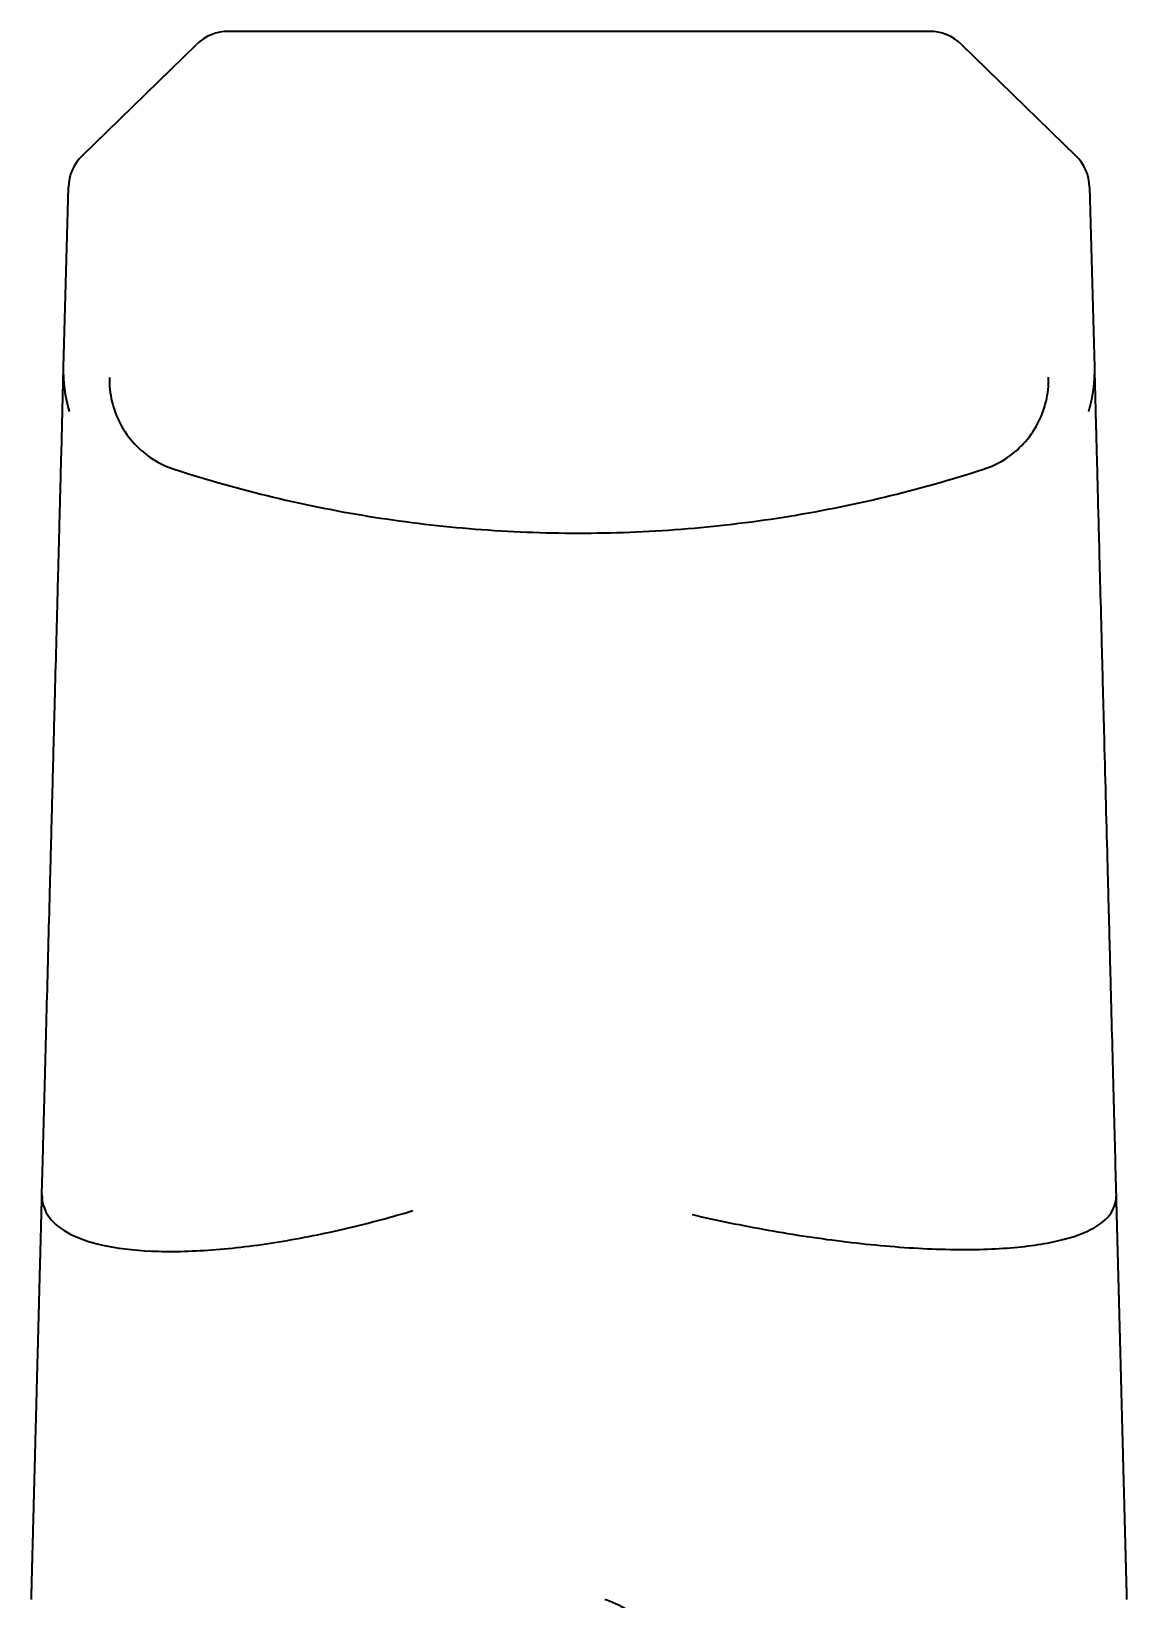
# Model space of a CAD drawing. Header units: inches. Extents: x 786 to 5593, y 691 to 5453.
# Drawn here: x 4204.3 to 4252.1, y 5384.7 to 5453.2 of the extents above; entities that cross this region are included whole.
import ezdxf

# ---------------------------------------------------------------- set-up
doc = ezdxf.new("R2010")
doc.units = ezdxf.units.IN
doc.layers.add('1', color=7, linetype='Continuous', true_color=0xffffff)

msp = doc.modelspace()

# ---------------------------------------------------------------- linework, layer by layer
at = {"layer": '1', "color": 7, "linetype": 'Continuous', "lineweight": 35}
for p, q in [((4243.541, 5453.176), (4212.938, 5453.176)), ((4206.551, 5447.746), (4211.543, 5452.609)), ((4244.937, 5452.609), (4249.929, 5447.746)), ((4205.741, 5438.5), (4205.947, 5446.365)), ((4250.533, 5446.365), (4250.739, 5438.507)), ((4205.642, 5434.728), (4205.741, 5438.5)), ((4204.795, 5402.382), (4204.848, 5404.379))]:
    msp.add_line(p, q, dxfattribs=at)
for centre, start, end in [((4212.938, 5451.176), 90, 134.25), ((4243.541, 5451.176), 45.75, 90), ((4207.946, 5446.313), 134.25, 178.5), ((4248.533, 5446.313), 1.5, 45.75)]:
    msp.add_arc(centre, 2, start, end, dxfattribs=at)
for points, degree, knots in [([(4206, 5436.574), (4206, 5436.574), (4205.992, 5436.601), (4205.976, 5436.655), (4205.954, 5436.736), (4205.932, 5436.817), (4205.912, 5436.898), (4205.893, 5436.979), (4205.875, 5437.06), (4205.858, 5437.141), (4205.842, 5437.222), (4205.828, 5437.304), (4205.814, 5437.385), (4205.802, 5437.465), (4205.791, 5437.546), (4205.781, 5437.627), (4205.772, 5437.707), (4205.764, 5437.788), (4205.757, 5437.868), (4205.752, 5437.948), (4205.747, 5438.028), (4205.743, 5438.107), (4205.741, 5438.186), (4205.739, 5438.265), (4205.739, 5438.344), (4205.739, 5438.422), (4205.74, 5438.474), (4205.741, 5438.5)], 3, [0, 0, 0, 0, 0.000063, 0.043207, 0.086238, 0.129154, 0.171955, 0.214639, 0.257204, 0.299649, 0.34197, 0.384167, 0.426235, 0.468173, 0.509978, 0.551646, 0.593175, 0.634561, 0.675801, 0.716891, 0.757827, 0.798606, 0.839224, 0.879676, 0.919959, 0.960068, 1, 1, 1, 1]), ([(4250.739, 5438.507), (4250.739, 5438.493), (4250.74, 5438.466), (4250.74, 5438.426), (4250.741, 5438.385), (4250.741, 5438.344), (4250.74, 5438.303), (4250.74, 5438.262), (4250.739, 5438.221), (4250.738, 5438.18), (4250.737, 5438.138), (4250.735, 5438.097), (4250.734, 5438.055), (4250.731, 5438.014), (4250.729, 5437.972), (4250.726, 5437.931), (4250.723, 5437.889), (4250.72, 5437.847), (4250.716, 5437.805), (4250.712, 5437.763), (4250.708, 5437.721), (4250.704, 5437.679), (4250.699, 5437.637), (4250.694, 5437.595), (4250.688, 5437.553), (4250.683, 5437.511), (4250.677, 5437.468), (4250.67, 5437.426), (4250.664, 5437.384), (4250.657, 5437.342), (4250.65, 5437.299), (4250.642, 5437.257), (4250.634, 5437.214), (4250.626, 5437.172), (4250.618, 5437.13), (4250.609, 5437.087), (4250.6, 5437.045), (4250.59, 5437.003), (4250.581, 5436.96), (4250.571, 5436.918), (4250.56, 5436.875), (4250.55, 5436.833), (4250.539, 5436.791), (4250.527, 5436.748), (4250.516, 5436.706), (4250.504, 5436.664), (4250.491, 5436.622), (4250.483, 5436.593), (4250.479, 5436.579), (4250.479, 5436.579)], 3, [0, 0, 0, 0, 0.020785, 0.04162, 0.062504, 0.083438, 0.104419, 0.125449, 0.146525, 0.167648, 0.188817, 0.210032, 0.231291, 0.252595, 0.273942, 0.295332, 0.316766, 0.338241, 0.359758, 0.381316, 0.402915, 0.424554, 0.446233, 0.467951, 0.489707, 0.511502, 0.533335, 0.555206, 0.577113, 0.599058, 0.621038, 0.643055, 0.665107, 0.687194, 0.709316, 0.731473, 0.753664, 0.775889, 0.798148, 0.820441, 0.842766, 0.865125, 0.887516, 0.90994, 0.932397, 0.954885, 0.977406, 0.999959, 1, 1, 1, 1]), ([(4250.739, 5438.507), (4250.752, 5438.007), (4250.771, 5437.272), (4250.793, 5436.435), (4250.803, 5436.03), (4250.808, 5435.859), (4250.811, 5435.757), (4250.812, 5435.707), (4250.812, 5435.698)], 3, [0, 0, 0, 0, 0.496997, 0.748496, 0.874245, 0.93712, 0.968557, 1, 1, 1, 1]), ([(4250.812, 5435.698), (4250.812, 5435.687), (4250.814, 5435.64), (4250.819, 5435.437), (4250.828, 5435.094), (4250.845, 5434.44), (4250.879, 5433.151), (4250.916, 5431.716), (4250.967, 5429.782), (4251.03, 5427.372), (4251.101, 5424.668), (4251.199, 5420.925), (4251.296, 5417.22), (4251.388, 5413.725), (4251.476, 5410.33), (4251.56, 5407.121), (4251.635, 5404.275), (4251.669, 5402.963), (4251.686, 5402.31)], 3, [0, 0, 0, 0, 0.1, 0.15, 0.2, 0.3, 0.35, 0.4, 0.45, 0.5, 0.55, 0.6, 0.7, 0.75, 0.8, 0.9, 0.95, 1, 1, 1, 1]), ([(4204.847, 5404.379), (4204.865, 5405.058), (4204.919, 5407.115), (4205, 5410.207), (4205.085, 5413.438), (4205.149, 5415.909), (4205.216, 5418.44), (4205.283, 5421.031), (4205.351, 5423.62), (4205.417, 5426.112), (4205.465, 5427.973), (4205.5, 5429.317), (4205.532, 5430.511), (4205.563, 5431.71), (4205.599, 5433.062), (4205.618, 5433.805), (4205.629, 5434.242), (4205.635, 5434.466), (4205.64, 5434.635), (4205.642, 5434.704), (4205.642, 5434.728)], 3, [0, 0, 0, 0, 0.052632, 0.157895, 0.210526, 0.263158, 0.315789, 0.368421, 0.421053, 0.473684, 0.526316, 0.552632, 0.578947, 0.631579, 0.684211, 0.789474, 0.842105, 0.894737, 0.947368, 1, 1, 1, 1]), ([(4210.57, 5434.056), (4213.437, 5433.128), (4217.794, 5432.083), (4223.706, 5431.384), (4228.205, 5431.207), (4232.716, 5431.381), (4238.662, 5432.082), (4243.038, 5433.127), (4245.895, 5434.051)], 3, [0, 0, 0, 0, 0.25, 0.375, 0.5, 0.625, 0.75, 1, 1, 1, 1]), ([(4204.332, 5384.689), (4204.35, 5385.376), (4204.361, 5385.797), (4204.375, 5386.32), (4204.39, 5386.904), (4204.417, 5387.956), (4204.448, 5389.117), (4204.495, 5390.935), (4204.564, 5393.544), (4204.641, 5396.488), (4204.684, 5398.126), (4204.702, 5398.825), (4204.707, 5399.017), (4204.721, 5399.542), (4204.736, 5400.111), (4204.763, 5401.147), (4204.795, 5402.382)], 2, [0, 0, 0, 0.0625, 0.0625, 0.125, 0.125, 0.25, 0.25, 0.5, 0.5, 0.75, 0.78125, 0.8125, 0.8125, 0.875, 0.875, 1, 1, 1]), ([(4204.795, 5402.382), (4204.787, 5402.068), (4204.941, 5401.458), (4205.794, 5400.681), (4207.324, 5400.125), (4209.494, 5399.859), (4212.166, 5399.914), (4215.128, 5400.273), (4218.148, 5400.881), (4220.068, 5401.401), (4220.981, 5401.676)], 3, [0, 0, 0, 0, 0.124982, 0.249985, 0.374989, 0.499992, 0.624995, 0.749998, 0.875001, 1, 1, 1, 1]), ([(4233.184, 5401.503), (4234.247, 5401.259), (4236.47, 5400.801), (4239.937, 5400.276), (4243.313, 5399.979), (4246.345, 5399.956), (4248.804, 5400.218), (4250.541, 5400.739), (4251.515, 5401.458), (4251.694, 5402.02), (4251.686, 5402.31)], 3, [0, 0, 0, 0, 0.124993, 0.249997, 0.375, 0.500003, 0.625007, 0.75001, 0.875013, 1, 1, 1, 1]), ([(4251.686, 5402.31), (4251.71, 5401.399), (4251.744, 5400.096), (4251.759, 5399.554), (4251.787, 5398.481), (4251.801, 5397.927), (4251.853, 5395.966), (4251.917, 5393.521), (4251.979, 5391.119), (4252.032, 5389.106), (4252.062, 5387.973), (4252.09, 5386.898), (4252.106, 5386.295), (4252.119, 5385.793), (4252.126, 5385.528), (4252.141, 5384.965), (4252.148, 5384.689)], 2, [0, 0, 0, 0.125, 0.125, 0.1875, 0.25, 0.25, 0.5, 0.5, 0.75, 0.75, 0.875, 0.875, 0.9375, 0.9375, 0.96875, 1, 1, 1]), ([(4229.365, 5384.706), (4229.374, 5384.703), (4229.382, 5384.701), (4229.483, 5384.668), (4229.575, 5384.635), (4229.757, 5384.561), (4229.847, 5384.521), (4230.109, 5384.39), (4230.277, 5384.29), (4230.438, 5384.176)], 3, [0, 0, 0, 0, 0.021586, 0.021586, 0.26619, 0.26619, 0.510793, 0.510793, 1, 1, 1, 1])]:
    msp.add_open_spline(points, degree=degree, knots=knots, dxfattribs=at)
for points in [[(4207.74, 5438.066), (4207.731, 5437.704), (4207.805, 5437.005), (4208.183, 5436.002), (4208.796, 5435.139), (4209.612, 5434.459), (4210.234, 5434.164), (4210.57, 5434.056)], [(4245.895, 5434.051), (4246.233, 5434.16), (4246.859, 5434.456), (4247.68, 5435.142), (4248.296, 5436.008), (4248.674, 5437.013), (4248.749, 5437.712), (4248.739, 5438.073)]]:
    msp.add_open_spline(points, degree=3, dxfattribs=at)

doc.saveas('drawing.dxf')
